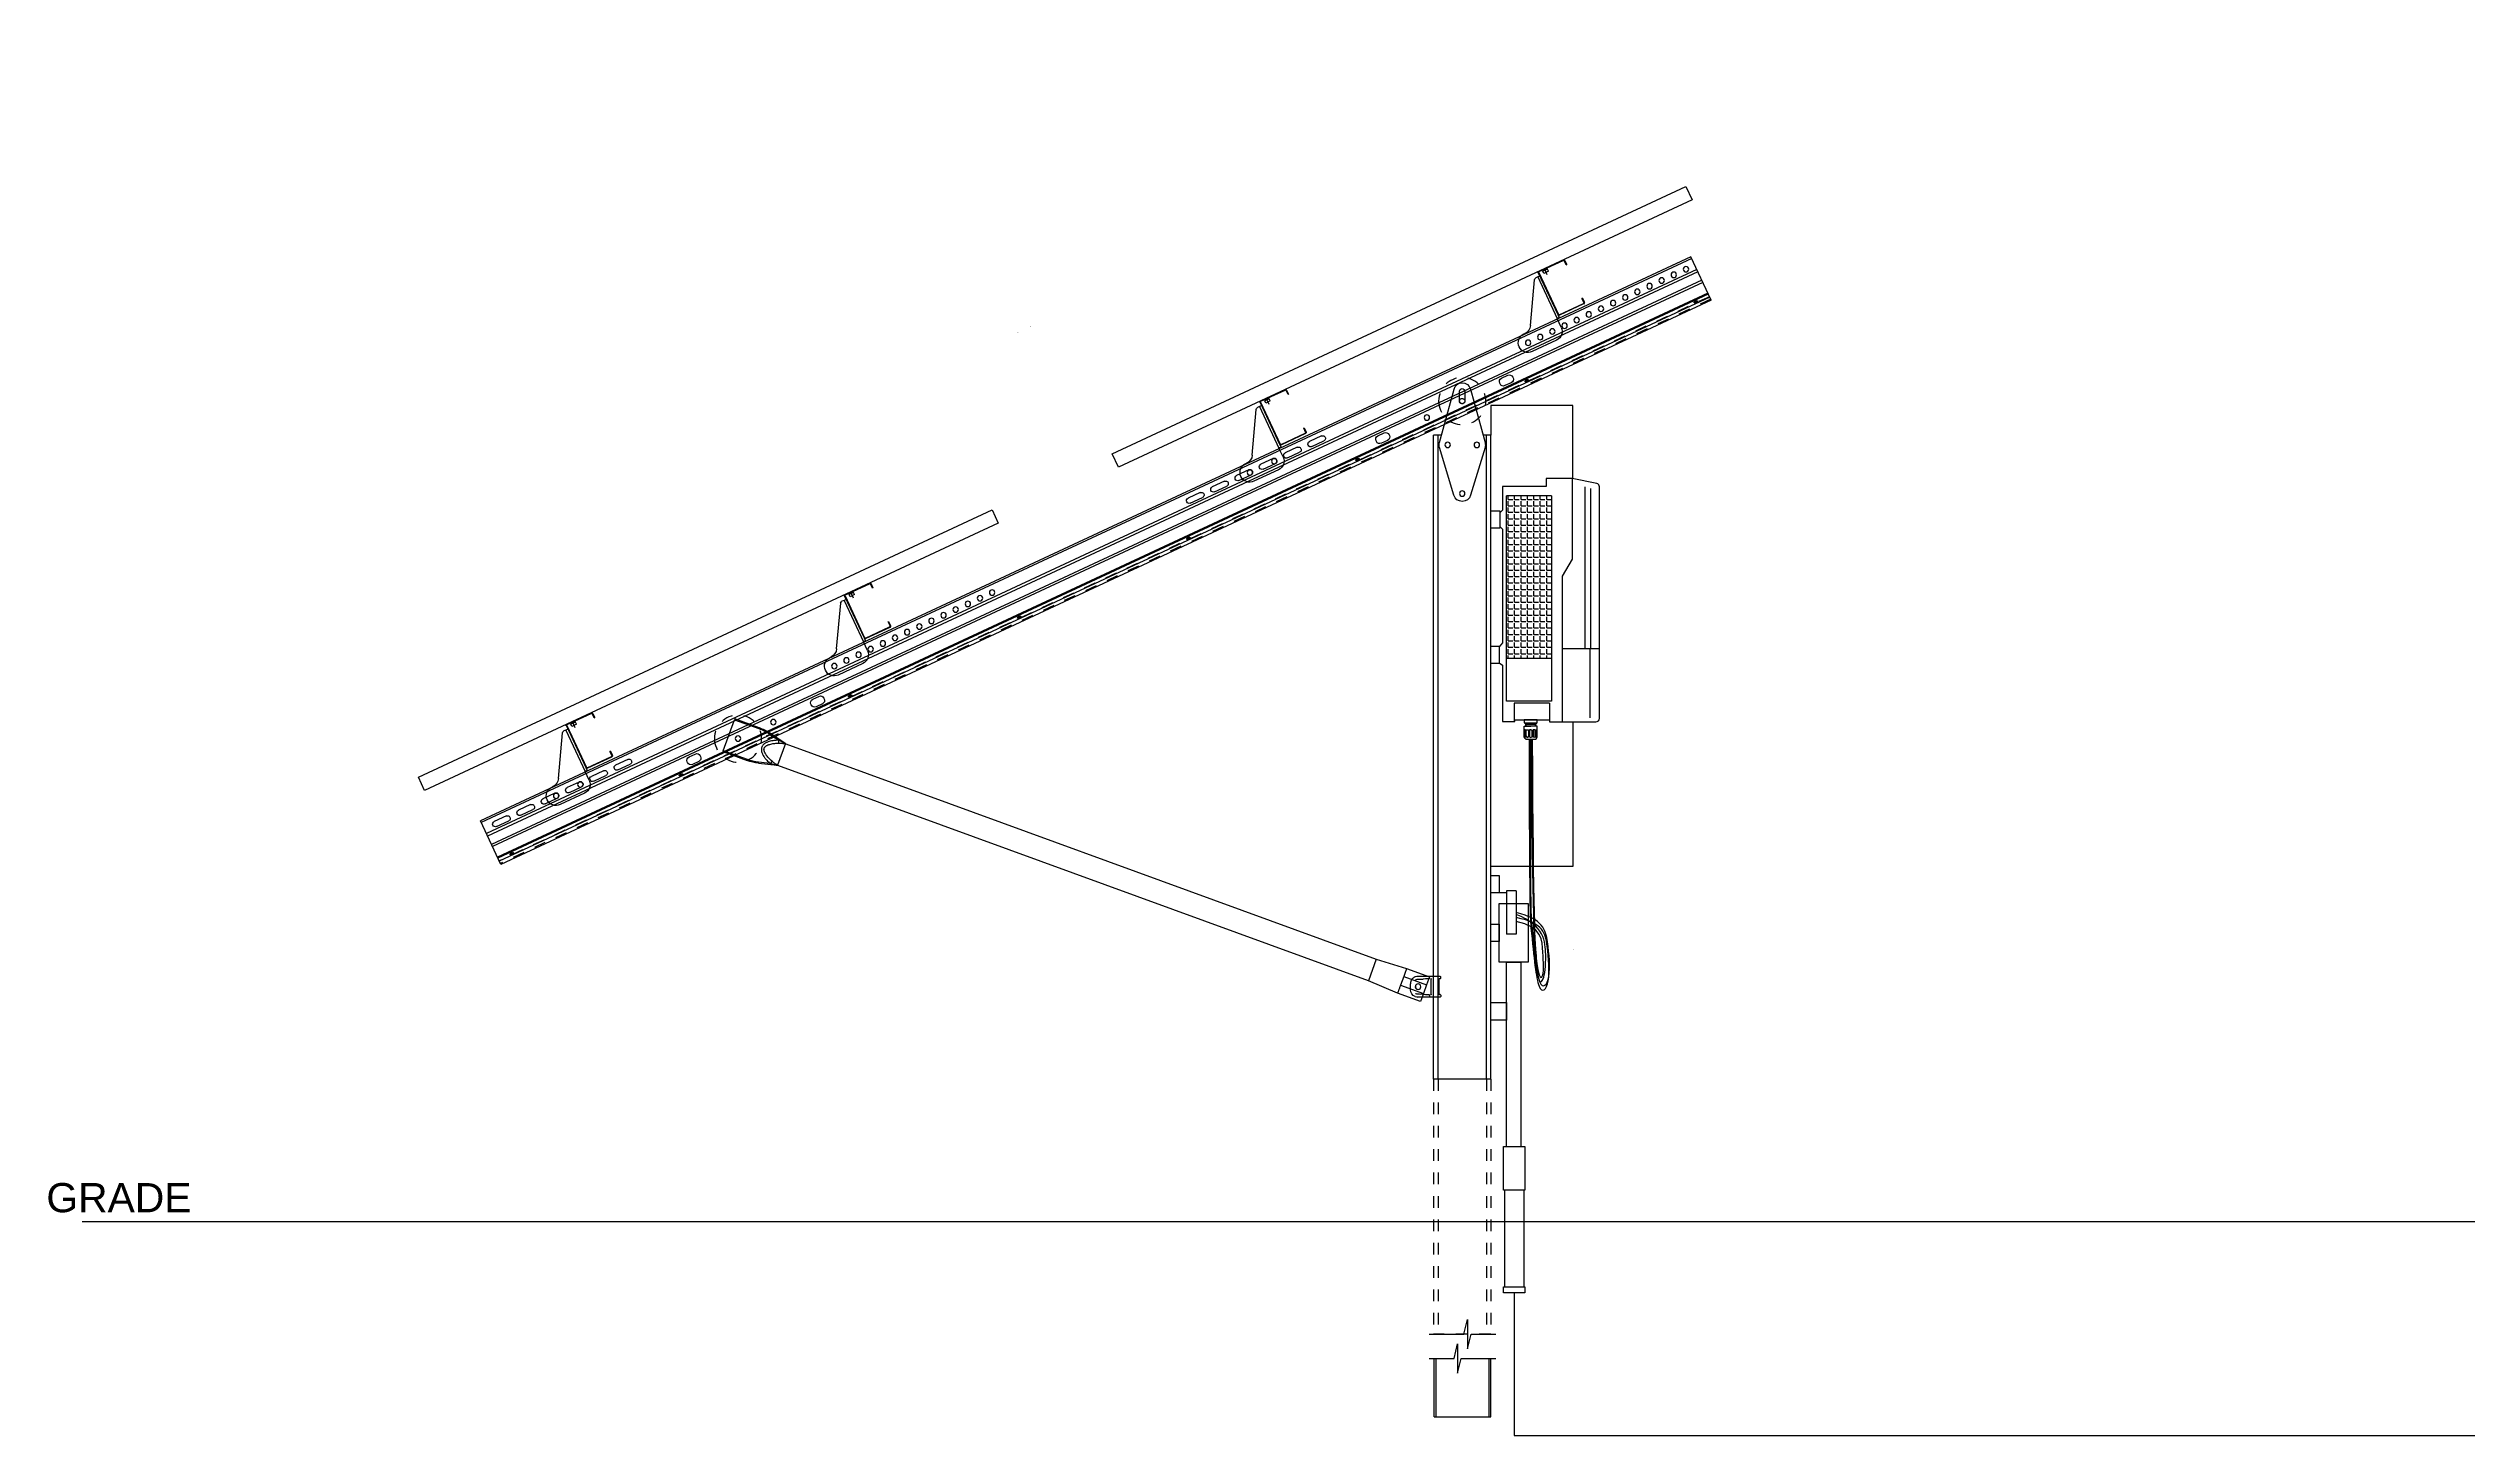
# Model space of a CAD drawing. Extents: x -272 to 283, y -5 to 246.
# Drawn here: x -272.11 to -251.42, y 234.32 to 246.19 of the extents above; entities that cross this region are included whole.
import ezdxf

# ---------------------------------------------------------------- set-up
doc = ezdxf.new("R2010")
doc.units = 0
doc.header["$MEASUREMENT"] = 0
doc.linetypes.add('HIDDEN2', pattern=[0.1875, 0.125, -0.0625])
for name, color, linetype in [('CONDUIT', 4, 'Continuous'), ('E-ANNO-NOTE', 3, 'Continuous'), ('G-ANNO-TEXT', 1, 'Continuous'), ('MODULE', 3, 'Continuous'), ('RACK', 2, 'Continuous'), ('SE-POWR-STRG-CNXN', 7, 'Continuous'), ('SL-DETL-FINE', 1, 'Continuous'), ('SL-DETL-LIGHT', 2, 'Continuous'), ('SL-DETL-MEDIUM', 4, 'Continuous'), ('WIRE', 3, 'Continuous')]:
    doc.layers.add(name, color=color, linetype=linetype)
doc.layers.add('SL-DETL-NPRT', color=173, linetype='Continuous', plot=False)
doc.styles.add('NEI-A', font='arial.ttf')
doc.dimstyles.new('NEI-A', dxfattribs={"dimtxt": 0.1, "dimasz": 0.125, "dimexe": 0.0625, "dimexo": 0.0625, "dimgap": 0.0625, "dimtad": 0, "dimtih": 1, "dimtoh": 1, "dimdec": 4, "dimzin": 3, "dimdsep": 46, "dimlunit": 4, "dimtxsty": 'NEI-A', "dimcen": 0, "dimadec": 0, "dimazin": 0, "dimtfac": 0.75, "dimtdec": 4, "dimtofl": 0, "dimtmove": 0, "dimatfit": 3, "dimfxl": 1, "dimfrac": 1, "dimtolj": 1, "dimtzin": 0, "dimarcsym": 0})

# ---------------------------------------------------------------- blocks, each defined once
blk = doc.blocks.new('*D51')
at = {"layer": 'Defpoints', "color": 0, "transparency": 16777216}
for p in [(-2.95, -3.5), (-11.39, -56.41), (-2.95, -56.41)]:
    blk.add_point(p, dxfattribs=at)
at = {"layer": 'SL-DETL-NPRT', "color": 0, "lineweight": -2, "transparency": 16777216}
for p, q in [((-3.01, -3.5), (-11.45, -3.5)), ((-11.39, -3.63), (-11.39, -29.8)), ((-11.39, -56.28), (-11.39, -30.11)), ((-3.01, -56.41), (-11.45, -56.41))]:
    blk.add_line(p, q, dxfattribs=at)
at = {"layer": 'SL-DETL-NPRT', "color": 0, "transparency": 16777216}
for points in [[(-11.41, -3.63), (-11.37, -3.63), (-11.39, -3.5)], [(-11.41, -56.28), (-11.37, -56.28), (-11.39, -56.41)]]:
    blk.add_solid(points, dxfattribs=at)
at = {"layer": 'SL-DETL-NPRT', "color": 0, "transparency": 16777216, "insert": (-11.39, -29.95), "char_height": 0.1, "attachment_point": 5, "style": 'NEI-A'}
blk.add_mtext('\\A1;Length of Steel = 4\'-4{\\H0.75x;\\S15#16;}"', dxfattribs=at)
blk = doc.blocks.new('Frame Kicker Clamp')
at = {"layer": 'SL-DETL-LIGHT'}
for p, q in [((0.97, 0.3), (0.97, 1.83)), ((1.17, 1.96), (1.17, 2.06)), ((1.17, 0.17), (1.17, 0.07)), ((2.05, 1.84), (1.8, 1.85)), ((1.8, 0.28), (2.05, 0.28))]:
    blk.add_line(p, q, dxfattribs=at)
for centre, radius, start, end in [((1.03, 1.83), 0.0619, 90.1915, 179.8951), ((1.03, 0.3), 0.0619, 180.1093, 269.8041), ((1.11, 2.06), 0.0615, 359.5428, 87.676), ((1.11, 1.96), 0.0625, 272.0295, 359.33), ((1.11, 0.16), 0.0625, 0.6719, 87.9686), ((1.11, 0.07), 0.0615, 272.3265, 0.459)]:
    blk.add_arc(centre, radius, start, end, dxfattribs=at)
for centre, major_axis, ratio, start_param, end_param in [((1.92, 1.92), (0.82, 0.004), 0.087323, 3.350562, 4.566054), ((1.92, 0.21), (0.82, -0.004), 0.087323, 1.717131, 2.932623), ((2, 1.78), (0.526, 0.007), 0.117942, 0.514187, 1.481413), ((2, 0.34), (0.526, -0.007), 0.117942, 4.801772, 5.768998)]:
    blk.add_ellipse(centre, major_axis=major_axis, ratio=ratio, start_param=start_param, end_param=end_param, dxfattribs=at)
for points, knots in [([(2.6, 1.79), (2.6, 1.79), (2.59, 1.79), (2.54, 1.8), (2.5, 1.81), (2.46, 1.82)], [0, 0, 0, 0, 0.006904, 0.121727, 1, 1, 1, 1]), ([(2.46, 0.31), (2.5, 0.32), (2.54, 0.32), (2.59, 0.33), (2.6, 0.34), (2.6, 0.34)], [0, 0, 0, 0, 0.878273, 0.993096, 1, 1, 1, 1])]:
    blk.add_open_spline(points, degree=3, knots=knots, dxfattribs=at)
at = {"layer": 'SL-DETL-MEDIUM'}
for p, q in [((0, 1.94), (0, 2.06)), ((0, 0.19), (0, 0.06)), ((0.06, 2.12), (0.09, 2.12)), ((0.06, 1.88), (0.13, 1.88)), ((0.06, 0.25), (0.13, 0.25)), ((0.09, 2.12), (0.22, 2.12)), ((0.19, 1.81), (0.19, 0.31)), ((0.62, 2.12), (0.97, 2.12)), ((1.19, 2.12), (1.27, 2.12)), ((1.27, 2.12), (1.68, 2.12)), ((1.68, 2.12), (2.35, 2.12)), ((2.47, 2.12), (2.62, 2.08)), ((2.62, 0.05), (2.47, 0.01)), ((3.11, 1.28), (3.11, 1.37)), ((3.11, 0.85), (3.11, 1.28)), ((3.11, 0.75), (3.11, 0.85)), ((0.06, 0), (0.09, 0)), ((0.09, 0), (0.22, 0)), ((0.62, 0), (0.7, 0)), ((0.7, 0), (0.75, 0)), ((0.75, 0), (0.97, 0)), ((1.19, 0), (1.68, 0)), ((1.68, 0), (1.9, 0)), ((1.9, 0), (2.35, 0))]:
    blk.add_line(p, q, dxfattribs=at)
blk.add_arc((2.36, 0.75), 0.751, 290.2254, 359.7016, dxfattribs=at)
for centre, major_axis, ratio, start_param, end_param in [((0.06, 1.94), (0, 0.0622), 0.993125, 1.570796, 3.140072), ((0.06, 0.19), (0, 0.0622), 0.993125, 0.001521, 1.570796), ((0.06, 0.06), (0, 0.062), 0.996766, 1.570796, 3.141288)]:
    blk.add_ellipse(centre, major_axis=major_axis, ratio=ratio, start_param=start_param, end_param=end_param, dxfattribs=at)
blk.add_ellipse((2.33, 1.06), major_axis=(0.287, 0), ratio=0.992627, dxfattribs=at)
for points, knots in [([(0.06, 2.12), (0.05, 2.12), (0.04, 2.12), (0.02, 2.11), (0, 2.09), (0, 2.07), (0, 2.06)], [0, 0, 0, 0, 0.249995, 0.50001, 0.749985, 1, 1, 1, 1]), ([(0.13, 1.88), (0.14, 1.87), (0.15, 1.87), (0.17, 1.86), (0.19, 1.85), (0.19, 1.83), (0.19, 1.82), (0.19, 1.81)], [0, 0, 0, 0, 0.214883, 0.42978, 0.644311, 0.859114, 1, 1, 1, 1]), ([(0.19, 0.31), (0.19, 0.3), (0.19, 0.29), (0.18, 0.27), (0.17, 0.26), (0.15, 0.25), (0.14, 0.25), (0.13, 0.25)], [0, 0, 0, 0, 0.215464, 0.43091, 0.646316, 0.860976, 1, 1, 1, 1]), ([(0.22, 2.12), (0.24, 2.12), (0.27, 2.12), (0.36, 2.12), (0.48, 2.12), (0.57, 2.12), (0.62, 2.12)], [0, 0, 0, 0, 0.25, 0.5, 0.75, 1, 1, 1, 1]), ([(0.97, 2.12), (0.98, 2.12), (1, 2.12), (1.05, 2.12), (1.11, 2.12), (1.16, 2.12), (1.19, 2.12)], [0, 0, 0, 0, 0.250002, 0.5, 0.749998, 1, 1, 1, 1]), ([(2.36, 2.12), (2.36, 2.12), (2.39, 2.12), (2.43, 2.12), (2.47, 2.12)], [0, 0, 0, 0, 0.00002, 1, 1, 1, 1]), ([(2.47, 0.01), (2.43, 0.01), (2.39, 0), (2.36, 0), (2.36, 0)], [0, 0, 0, 0, 0.99998, 1, 1, 1, 1]), ([(2.62, 2.08), (2.66, 2.06), (2.74, 2.03), (2.85, 1.95), (2.94, 1.86), (3.01, 1.75), (3.07, 1.64), (3.1, 1.52), (3.11, 1.43), (3.11, 1.38), (3.11, 1.37)], [0, 0, 0, 0, 0.139253, 0.282473, 0.423077, 0.567945, 0.705617, 0.847438, 0.979503, 1, 1, 1, 1]), ([(0.22, 0), (0.24, 0), (0.27, 0), (0.36, 0), (0.48, 0), (0.57, 0), (0.62, 0)], [0, 0, 0, 0, 0.25, 0.5, 0.75, 1, 1, 1, 1]), ([(0.97, 0), (0.98, 0), (1, 0), (1.05, 0), (1.11, 0), (1.16, 0), (1.19, 0)], [0, 0, 0, 0, 0.250001, 0.500001, 0.749999, 1, 1, 1, 1])]:
    blk.add_open_spline(points, degree=3, knots=knots, dxfattribs=at)
blk = doc.blocks.new('lgms5.0-kicker-25')
at = {"layer": 'SL-DETL-LIGHT'}
for p, q in [((1.75, 0.48), (-0.75, 0.48)), ((69.54, 1.18), (69.54, -1.18)), ((70.21, 0.99), (70.31, 1.27)), ((71.48, 1.56), (70.31, 1.27)), ((71.48, 1.56), (71.45, 1.65)), ((72.65, 1.7), (72.65, 1.79)), ((75.29, 1.7), (72.65, 1.7)), ((1.75, -0.48), (-0.75, -0.48)), ((70.21, -0.99), (70.31, -1.27)), ((70.31, -1.27), (71.48, -1.56)), ((71.45, -1.65), (71.48, -1.56)), ((72.65, -1.7), (75.29, -1.7)), ((72.65, -1.79), (72.65, -1.7))]:
    blk.add_line(p, q, dxfattribs=at)
for centre, start, end in [((72.65, -3.2), 90, 103.7965), ((72.65, 3.2), 256.2035, 270)]:
    blk.add_arc(centre, 4.9, start, end, dxfattribs=at)
for points, knots in [([(69.61, 1.2), (69.63, 1.2), (69.64, 1.2), (69.67, 1.2), (69.69, 1.21), (69.73, 1.21), (69.76, 1.22), (69.84, 1.23), (69.9, 1.23), (70.02, 1.24), (70.08, 1.25), (70.2, 1.26), (70.26, 1.26), (70.31, 1.27)], [0, 0, 0, 0, 0.0625, 0.0625, 0.125, 0.125, 0.25, 0.25, 0.5, 0.5, 0.75, 0.75, 1, 1, 1, 1]), ([(70.31, 1.27), (70.39, 1.24), (70.47, 1.21), (70.62, 1.14), (70.7, 1.11), (70.84, 1.03), (70.91, 0.99), (71.06, 0.91), (71.12, 0.86), (71.25, 0.76), (71.32, 0.7), (71.41, 0.62), (71.43, 0.59), (71.49, 0.53), (71.52, 0.49), (71.56, 0.43), (71.59, 0.39), (71.62, 0.34), (71.63, 0.32), (71.64, 0.28), (71.65, 0.26), (71.67, 0.2), (71.68, 0.16), (71.69, 0.1), (71.7, 0.08), (71.7, 0.04), (71.7, 0.02), (71.7, -0.04), (71.7, -0.09), (71.69, -0.15), (71.68, -0.17), (71.67, -0.21), (71.66, -0.23), (71.64, -0.29), (71.62, -0.32), (71.59, -0.38), (71.58, -0.4), (71.56, -0.43), (71.55, -0.45), (71.51, -0.5), (71.49, -0.53), (71.43, -0.59), (71.4, -0.62), (71.31, -0.71), (71.25, -0.76), (71.15, -0.84), (71.12, -0.86), (71.05, -0.91), (71.02, -0.93), (70.91, -0.99), (70.84, -1.04), (70.69, -1.11), (70.62, -1.15), (70.47, -1.21), (70.39, -1.24), (70.31, -1.27)], [0, 0, 0, 0, 0.0625, 0.0625, 0.125, 0.125, 0.1875, 0.1875, 0.25, 0.25, 0.3125, 0.3125, 0.34375, 0.34375, 0.375, 0.375, 0.40625, 0.40625, 0.421875, 0.421875, 0.4375, 0.4375, 0.46875, 0.46875, 0.484375, 0.484375, 0.5, 0.5, 0.53125, 0.53125, 0.546875, 0.546875, 0.5625, 0.5625, 0.59375, 0.59375, 0.609375, 0.609375, 0.625, 0.625, 0.65625, 0.65625, 0.6875, 0.6875, 0.75, 0.75, 0.78125, 0.78125, 0.8125, 0.8125, 0.875, 0.875, 0.9375, 0.9375, 1, 1, 1, 1]), ([(70.31, -1.27), (70.26, -1.26), (70.2, -1.26), (70.08, -1.25), (70.02, -1.24), (69.9, -1.23), (69.84, -1.23), (69.76, -1.22), (69.73, -1.21), (69.69, -1.21), (69.67, -1.2), (69.64, -1.2), (69.63, -1.2), (69.61, -1.2)], [0, 0, 0, 0, 0.25, 0.25, 0.5, 0.5, 0.75, 0.75, 0.875, 0.875, 0.9375, 0.9375, 1, 1, 1, 1])]:
    blk.add_open_spline(points, degree=3, knots=knots, dxfattribs=at)
at = {"layer": 'SL-DETL-MEDIUM'}
for p, q in [((1.75, 1.36), (-0.75, 1.36)), ((-0.75, 1.36), (-0.75, 0.48)), ((-0.75, 0.48), (-0.75, -0.48)), ((5, 1.18), (1.75, 1.36)), ((1.75, 1.04), (1.75, 0.48)), ((1.75, 0.48), (1.75, -0.48)), ((69.5, 1.18), (5, 1.18)), ((5, 1.18), (5, -1.18)), ((69.58, 1.19), (71.45, 1.65)), ((72.65, 1.79), (75.29, 1.79)), ((75.29, 1.79), (75.29, 1.7)), ((75.29, -1.7), (75.29, 1.7)), ((-0.75, -0.48), (-0.75, -1.36)), ((-0.75, -1.36), (1.75, -1.36)), ((1.75, -1.36), (5, -1.18)), ((5, -1.18), (69.5, -1.18)), ((71.45, -1.65), (69.58, -1.19)), ((75.29, -1.79), (72.65, -1.79)), ((75.29, -1.7), (75.29, -1.79))]:
    blk.add_line(p, q, dxfattribs=at)
for centre in [(0, 0), (74.29, 0)]:
    blk.add_circle(centre, 0.28, dxfattribs=at)
for centre, radius, start, end in [((69.5, 1.5), 0.315, 270, 283.7965), ((69.53, 1.39), 0.208, 273.1672, 293.8746), ((72.65, -3.2), 5, 90, 103.7965), ((69.5, -1.5), 0.315, 76.2035, 90), ((69.53, -1.39), 0.208, 66.1254, 86.8328), ((72.65, 3.2), 5, 256.2035, 270)]:
    blk.add_arc(centre, radius, start, end, dxfattribs=at)
for points, knots in [([(1.75, 1.35), (1.75, 1.35), (1.75, 1.36), (1.75, 1.34), (1.75, 1.3), (1.75, 1.23), (1.75, 1.14), (1.75, 1.07), (1.75, 1.04), (1.75, 1.04)], [0, 0, 0, 0, 0.047433, 0.240959, 0.427912, 0.620221, 0.807348, 0.999835, 1, 1, 1, 1]), ([(69.54, 1.18), (69.53, 1.18), (69.52, 1.18), (69.51, 1.18), (69.51, 1.18), (69.5, 1.18), (69.5, 1.18), (69.5, 1.18)], [0, 0, 0, 0, 0.5, 0.5, 0.75, 0.75, 1, 1, 1, 1]), ([(70.21, 0.99), (70.15, 1.01), (70.09, 1.03), (69.97, 1.07), (69.91, 1.09), (69.83, 1.11), (69.8, 1.12), (69.74, 1.14), (69.71, 1.15), (69.66, 1.16), (69.63, 1.16), (69.59, 1.17), (69.58, 1.17), (69.57, 1.18), (69.56, 1.18), (69.55, 1.18), (69.55, 1.18), (69.55, 1.18), (69.54, 1.18), (69.54, 1.18)], [0, 0, 0, 0, 0.25, 0.25, 0.5, 0.5, 0.625, 0.625, 0.75, 0.75, 0.875, 0.875, 0.9375, 0.9375, 0.96875, 0.96875, 0.984375, 0.984375, 1, 1, 1, 1]), ([(69.58, 1.19), (69.58, 1.19), (69.58, 1.19), (69.58, 1.19), (69.58, 1.19), (69.59, 1.19), (69.59, 1.19), (69.6, 1.19), (69.61, 1.19), (69.61, 1.2)], [0, 0, 0, 0, 0.125, 0.125, 0.25, 0.25, 0.5, 0.5, 1, 1, 1, 1]), ([(70.21, -0.99), (70.28, -0.96), (70.34, -0.94), (70.47, -0.89), (70.53, -0.86), (70.65, -0.8), (70.71, -0.77), (70.83, -0.7), (70.89, -0.66), (70.97, -0.61), (71, -0.59), (71.05, -0.55), (71.08, -0.52), (71.13, -0.48), (71.16, -0.46), (71.21, -0.41), (71.23, -0.39), (71.28, -0.34), (71.3, -0.31), (71.33, -0.27), (71.34, -0.26), (71.36, -0.23), (71.37, -0.21), (71.39, -0.18), (71.39, -0.17), (71.41, -0.14), (71.41, -0.12), (71.43, -0.07), (71.43, -0.04), (71.43, 0.02), (71.43, 0.03), (71.43, 0.07), (71.42, 0.08), (71.41, 0.12), (71.41, 0.13), (71.4, 0.16), (71.39, 0.18), (71.36, 0.23), (71.35, 0.25), (71.3, 0.31), (71.28, 0.34), (71.24, 0.39), (71.21, 0.41), (71.16, 0.46), (71.14, 0.48), (71.06, 0.54), (71, 0.58), (70.89, 0.66), (70.83, 0.7), (70.71, 0.77), (70.65, 0.8), (70.53, 0.86), (70.47, 0.89), (70.34, 0.94), (70.28, 0.96), (70.21, 0.99)], [0, 0, 0, 0, 0.0625, 0.0625, 0.125, 0.125, 0.1875, 0.1875, 0.25, 0.25, 0.28125, 0.28125, 0.3125, 0.3125, 0.34375, 0.34375, 0.375, 0.375, 0.40625, 0.40625, 0.421875, 0.421875, 0.4375, 0.4375, 0.453125, 0.453125, 0.46875, 0.46875, 0.5, 0.5, 0.515625, 0.515625, 0.53125, 0.53125, 0.546875, 0.546875, 0.5625, 0.5625, 0.59375, 0.59375, 0.625, 0.625, 0.65625, 0.65625, 0.6875, 0.6875, 0.75, 0.75, 0.8125, 0.8125, 0.875, 0.875, 0.9375, 0.9375, 1, 1, 1, 1]), ([(1.75, -0.48), (1.75, -0.54), (1.75, -0.65), (1.75, -0.82), (1.75, -0.97), (1.75, -1.1), (1.75, -1.21), (1.75, -1.3), (1.75, -1.34), (1.75, -1.36), (1.75, -1.36), (1.75, -1.36)], [0, 0, 0, 0, 0.124976, 0.249952, 0.374928, 0.499904, 0.62488, 0.749856, 0.874832, 0.999808, 1, 1, 1, 1]), ([(69.5, -1.18), (69.5, -1.18), (69.5, -1.18), (69.51, -1.18), (69.51, -1.18), (69.52, -1.18), (69.53, -1.18), (69.54, -1.18)], [0, 0, 0, 0, 0.25, 0.25, 0.5, 0.5, 1, 1, 1, 1]), ([(69.54, -1.18), (69.55, -1.18), (69.56, -1.18), (69.58, -1.17), (69.59, -1.17), (69.62, -1.17), (69.63, -1.16), (69.66, -1.16), (69.67, -1.16), (69.71, -1.15), (69.74, -1.14), (69.8, -1.12), (69.83, -1.11), (69.88, -1.1), (69.91, -1.09), (69.97, -1.07), (70, -1.06), (70.09, -1.03), (70.15, -1.01), (70.21, -0.99)], [0, 0, 0, 0, 0.0625, 0.0625, 0.125, 0.125, 0.1875, 0.1875, 0.25, 0.25, 0.375, 0.375, 0.5, 0.5, 0.625, 0.625, 0.75, 0.75, 1, 1, 1, 1]), ([(69.61, -1.2), (69.61, -1.19), (69.6, -1.19), (69.59, -1.19), (69.59, -1.19), (69.58, -1.19), (69.58, -1.19), (69.58, -1.19), (69.58, -1.19), (69.58, -1.19)], [0, 0, 0, 0, 0.5, 0.5, 0.75, 0.75, 0.875, 0.875, 1, 1, 1, 1])]:
    blk.add_open_spline(points, degree=3, knots=knots, dxfattribs=at)
blk = doc.blocks.new('purlin-bracket')
at = {"layer": 'SL-DETL-LIGHT'}
for p, q in [((-4.99, 5.77), (-4.99, 6.02)), ((-4.99, 6.02), (-4.49, 6.02)), ((-4.99, 5.77), (-4.49, 5.77)), ((-4.86, 6.02), (-4.86, 6.2)), ((-4.61, 6.02), (-4.61, 6.2)), ((-4.49, 5.77), (-4.49, 6.02))]:
    blk.add_line(p, q, dxfattribs=at)
at = {"layer": 'SL-DETL-MEDIUM'}
for p, q in [((-6.99, 6.07), (-6.99, 5.6)), ((-6.93, 5.6), (-6.99, 5.6)), ((-6.93, 5.6), (-6.93, 6.07)), ((-4.12, 6.2), (-6.85, 6.2)), ((-4.12, 6.14), (-6.85, 6.14)), ((-4.05, 6.07), (-4.05, 1.33)), ((-3.99, 6.07), (-3.99, 1.33)), ((-3.99, 5.7), (-3.76, 5.7)), ((-3.99, 5.7), (-3.76, 5.7)), ((-3.99, 5.7), (-3.76, 5.7)), ((-3.76, 5.7), (-3.76, 1)), ((-3.76, 5.7), (-3.53, 5.7)), ((-0.96, 1.5), (-3.32, 5.57)), ((-6.99, 1.8), (-6.99, 1.33)), ((-6.99, 1.8), (-6.93, 1.8)), ((-6.93, 1.33), (-6.93, 1.8)), ((-4.12, 1.26), (-6.85, 1.26)), ((-6.85, 1.2), (-4.12, 1.2)), ((-3.99, 1.33), (-3.99, 1)), ((-3.99, 1), (-3.76, 1)), ((-3.76, 0), (-3.76, 1)), ((-3.76, 0), (-3.76, 1)), ((-3.76, 0), (-3.76, 1)), ((0.01, 1), (-0.1, 1)), ((-2.76, -1), (0.01, -1)), ((-2.76, -1), (0.01, -1)), ((-2.76, -1), (0.01, -1))]:
    blk.add_line(p, q, dxfattribs=at)
for centre in [(-2.75, 0), (0, 0)]:
    blk.add_circle(centre, 0.28, dxfattribs=at)
for centre, radius, start, end in [((-6.85, 6.07), 0.134, 90, 180), ((-6.85, 6.07), 0.075, 89.987, 180.0135), ((-4.12, 6.07), 0.134, 0, 90), ((-4.12, 6.07), 0.075, 0, 90), ((-3.53, 5.45), 0.25, 30, 90), ((-6.85, 1.33), 0.134, 180, 270), ((-6.85, 1.33), 0.075, 180, 270), ((-4.12, 1.33), 0.075, 270, 0), ((-4.12, 1.33), 0.134, 270, 0), ((-0.1, 2), 1, 210, 270), ((0.01, 0), 1, 0, 90), ((-2.76, 0), 1, 180, 270), ((-2.76, 0), 1, 180, 270), ((-2.76, 0), 1, 180, 270), ((0.01, 0), 1, 270, 0)]:
    blk.add_arc(centre, radius, start, end, dxfattribs=at)
at = {"layer": 'SL-DETL-NPRT'}
blk.add_line((-4.74, 5.5), (-4.74, 6.2), dxfattribs=at)
blk = doc.blocks.new('*D112')
at = {"layer": 'Defpoints', "color": 0, "transparency": 16777216}
for p in [(38.44, 25.68), (36.81, 10.27), (38.44, 10.27)]:
    blk.add_point(p, dxfattribs=at)
at = {"layer": 'SL-DETL-NPRT', "color": 0, "lineweight": -2, "transparency": 16777216}
for p, q in [((36.81, 10.33), (36.81, 25.74)), ((36.93, 25.68), (37.21, 25.68)), ((38.31, 25.68), (38.04, 25.68)), ((38.44, 10.33), (38.44, 25.74))]:
    blk.add_line(p, q, dxfattribs=at)
at = {"layer": 'SL-DETL-NPRT', "color": 0, "transparency": 16777216}
for points in [[(36.93, 25.7), (36.93, 25.66), (36.81, 25.68)], [(38.31, 25.7), (38.31, 25.66), (38.44, 25.68)]]:
    blk.add_solid(points, dxfattribs=at)
at = {"layer": 'SL-DETL-NPRT', "color": 0, "transparency": 16777216, "insert": (37.62, 25.68), "char_height": 0.1, "attachment_point": 5, "style": 'NEI-A'}
blk.add_mtext('\\A1;GAP = 1{\\H0.75x;\\S5#8;}"', dxfattribs=at)
blk = doc.blocks.new('gland')
blk.add_line((-0.48, 1.41), (0.48, 1.41))
blk.add_lwpolyline([(-0.55, 1.41), (0.55, 1.41), (0.55, 1.67), (-0.55, 1.67)], close=True)
for points in [[(-0.55, 0.17), (-0.55, 1.1), (0, 1.1)], [(-0.44, 0.14), (-0.44, 0.8), (-0.55, 0.8)], [(-0.48, 1.41), (-0.48, 1.32), (0, 1.32)], [(-0.48, 1.41), (-0.48, 1.32), (0, 1.32)], [(0.42, 1.32), (0.47, 1.27), (-0.48, 1.24), (-0.43, 1.2), (-0.43, 1.15)], [(-0.48, 1.32), (-0.43, 1.29), (-0.43, 1.24)], [(-0.48, 1.1), (-0.48, 1.15), (0.47, 1.17), (0.42, 1.2), (0.42, 1.27)], [(-0.42, 0), (0.42, 0)], [(-0.38, 0.24), (-0.38, 0.8), (-0.2, 0.8), (-0.2, 0.22), (-0.2, 0.22)], [(0, 0.8), (-0.1, 0.8), (-0.1, 0.22), (-0.1, 0.22)], [(0.48, 1.41), (0.48, 1.32), (0, 1.32)], [(0.48, 1.41), (0.48, 1.32), (0, 1.32)], [(0.55, 0.17), (0.55, 1.1), (0, 1.1)], [(0, 0.8), (0.1, 0.8), (0.1, 0.22), (0.1, 0.22)], [(0.38, 0.24), (0.38, 0.8), (0.2, 0.8), (0.2, 0.22), (0.2, 0.22)], [(0.42, 1.17), (0.42, 1.1)], [(0.44, 0.14), (0.44, 0.8), (0.55, 0.8)]]:
    blk.add_lwpolyline(points)
for points, start_tangent, end_tangent in [([(-0.44, 0.14), (-0.55, 0.24)], (0, -1), (0, 1)), ([(-0.42, 0), (-0.55, 0.17)], (-1, 0), (0, 1)), ([(-0.38, 0.24), (-0.27, 0.13), (-0.2, 0.22)], (0, -1), (0, 1)), ([(-0.1, 0.22), (0, 0.13)], (0, -1), (1, 0)), ([(0.1, 0.22), (0, 0.13)], (0, -1), (-1, 0)), ([(0.38, 0.24), (0.27, 0.13), (0.2, 0.22)], (0, -1), (0, 1)), ([(0.42, 0), (0.55, 0.17)], (1, 0), (0, 1)), ([(0.44, 0.14), (0.55, 0.24)], (0, -1), (0, 1))]:
    blk.add_spline(points, degree=3, dxfattribs=dict(start_tangent=start_tangent, end_tangent=end_tangent))
blk = doc.blocks.new('*U50')
at = {"layer": 'SL-DETL-LIGHT', "linetype": 'HIDDEN2'}
for p, q in [((-2.95, -69.61813), (-2.95, -95.80444)), ((-2.485, -69.61813), (-2.485, -95.80444)), ((2.485, -69.61813), (2.485, -95.80444)), ((2.95, -69.61813), (2.95, -95.80444)), ((-2.95, -95.80444), (2.95, -95.80444))]:
    blk.add_line(p, q, dxfattribs=at)
at = {"layer": 'SL-DETL-MEDIUM'}
for p, q in [((-0.84417, 1.23023), (-2.34417, -4.26977)), ((-0.28, 1), (-0.28, 0)), ((0.28, 0), (0.28, 1)), ((2.34417, -4.26977), (0.8441, 1.23047)), ((-2.95, -3.5), (-2.735, -3.5)), ((-2.95, -69.61813), (-2.95, -3.5)), ((-2.735, -3.5), (-2.485, -3.5)), ((-2.485, -69.61813), (-2.485, -3.5)), ((-2.485, -3.5), (-2.13423, -3.5)), ((-2.3381, -4.75143), (-0.86482, -9.66235)), ((0.86482, -9.66235), (2.3381, -4.75143)), ((2.13423, -3.5), (2.485, -3.5)), ((2.485, -3.5), (2.735, -3.5)), ((2.485, -69.61813), (2.485, -3.5)), ((2.735, -3.5), (2.95, -3.5)), ((2.95, -69.61813), (2.95, -3.5)), ((-2.95, -69.61813), (2.95, -69.61813))]:
    blk.add_line(p, q, dxfattribs=at)
for centre in [(-1.5, -4.5), (1.5, -4.5), (0, -9.5)]:
    blk.add_circle(centre, 0.28, dxfattribs=at)
for centre, radius, start, end in [((0, 1), 0.875, 15.2551192, 164.7448797), ((0, 1), 0.28, 0, 180), ((0, 0), 0.28, 180, 0), ((-1.5, -4.5), 0.875, 164.7448813, 196.6992442), ((1.5, -4.5), 0.875, 343.3007558, 15.2551187), ((0, -9.4029), 0.9029, 196.6992442, 343.3007558)]:
    blk.add_arc(centre, radius, start, end, dxfattribs=at)
at = {"rotation": 20.05204526186527}
blk.add_blockref('lgms5.0-kicker-25', (4.52934, -60.12724), dxfattribs=at)
blk.add_blockref('Frame Kicker Clamp', (2.2031, -61.18974))
at = {"layer": 'SL-DETL-NPRT'}
dim = blk.add_linear_dim(base=(-11.38683, -56.4075), p1=(-2.95, -3.5), p2=(-2.95, -56.4075), angle=90, text='Length of Steel = <>', dimstyle='NEI-A', dxfattribs=at)
dim.commit()
dim.dimension.update_dxf_attribs({"geometry": '*D51', "text_midpoint": (-11.38683, -29.95375)})
blk = doc.blocks.new('*U52')
at = {"layer": 'SL-DETL-FINE', "linetype": 'HIDDEN2'}
for p, q in [((-27.53, -1.01195), (109.53, -1.01195)), ((-27.53, -1.30937), (109.53, -1.30937))]:
    blk.add_line(p, q, dxfattribs=at)
at = {"layer": 'SL-DETL-LIGHT'}
for p, q in [((-27.53, 3.31848), (109.53, 3.31848)), ((14.595, 2.84848), (15.97, 2.84848)), ((17.345, 2.84848), (18.72, 2.84848)), ((20.095, 2.84848), (21.47, 2.84848)), ((22.845, 2.84848), (24.22, 2.84848)), ((25.595, 2.84848), (26.97, 2.84848)), ((28.345, 2.84848), (29.72, 2.84848)), ((93.155, 2.84848), (94.53, 2.84848)), ((95.905, 2.84848), (97.28, 2.84848)), ((98.655, 2.84848), (100.03, 2.84848)), ((101.405, 2.84848), (102.78, 2.84848)), ((104.155, 2.84848), (105.53, 2.84848)), ((106.905, 2.84848), (108.28, 2.84848)), ((-27.53, 2.08208), (109.53, 2.08208)), ((-27.53, 1.78962), (109.53, 1.78962)), ((-27.53, 0.85313), (-1.06445, 0.85313)), ((-27.53, 0.60925), (-1.08688, 0.60925)), ((-5.73325, 0.04187), (-5.73325, -0.04187)), ((-4.64563, 0.42075), (-5.35437, 0.42075)), ((-4.26675, -0.04187), (-4.26675, 0.04187)), ((-1.08688, 0.60925), (109.53, 0.60925)), ((-1.06445, 0.85313), (109.53, 0.85313)), ((8.26675, 0.04187), (8.26675, -0.04187)), ((9.35437, 0.42075), (8.64563, 0.42075)), ((9.73325, -0.04187), (9.73325, 0.04187)), ((15.97, 2.28848), (14.595, 2.28848)), ((18.72, 2.28848), (17.345, 2.28848)), ((21.47, 2.28848), (20.095, 2.28848)), ((24.22, 2.28848), (22.845, 2.28848)), ((26.97, 2.28848), (25.595, 2.28848)), ((29.72, 2.28848), (28.345, 2.28848)), ((72.26675, 0.04187), (72.26675, -0.04187)), ((73.35437, 0.42075), (72.64563, 0.42075)), ((73.73325, -0.04187), (73.73326, 0.04187)), ((86.26674, 0.04187), (86.26674, -0.04187)), ((87.35436, 0.42075), (86.64563, 0.42075)), ((87.73326, -0.04187), (87.73326, 0.04187)), ((94.53, 2.28848), (93.155, 2.28848)), ((97.28, 2.28848), (95.905, 2.28848)), ((100.03, 2.28848), (98.655, 2.28848)), ((102.78, 2.28848), (101.405, 2.28848)), ((105.53, 2.28848), (104.155, 2.28848)), ((108.28, 2.28848), (106.905, 2.28848)), ((-27.53, -0.7175), (109.53, -0.7175)), ((-5.35437, -0.42075), (-4.64563, -0.42075)), ((8.64563, -0.42075), (9.35437, -0.42075)), ((72.64563, -0.42075), (73.35437, -0.42075)), ((86.64564, -0.42075), (87.35437, -0.42075))]:
    blk.add_line(p, q, dxfattribs=at)
for points in [[(-30.12055, 8.76848), (34.83945, 8.76848), (34.83945, 10.26848), (-30.12055, 10.26848)], [(48.43945, 8.76864), (113.39945, 8.76864), (113.39945, 10.26864), (48.43945, 10.26864)]]:
    blk.add_lwpolyline(points, close=True, dxfattribs=at)
at = {"layer": 'SL-DETL-LIGHT', "flags": 128}
for points in [[(-26.03, -0.814), (-26.08207, -0.81758), (-26.13028, -0.82805), (-26.17105, -0.84463), (-26.20136, -0.8661), (-26.21896, -0.89087), (-26.22255, -0.91709), (-26.21186, -0.94282), (-26.18767, -0.96615), (-26.1518, -0.98536), (-26.10689, -0.99901), (-26.05628, -1.0061), (-26.00372, -1.0061), (-25.95311, -0.99901), (-25.9082, -0.98536), (-25.87232, -0.96615), (-25.84814, -0.94282), (-25.83745, -0.91709), (-25.84104, -0.89087), (-25.85864, -0.8661), (-25.88895, -0.84463), (-25.92972, -0.82805), (-25.97793, -0.81758), (-26.03, -0.814)], [(-6.87857, -0.814), (-6.93064, -0.81758), (-6.97885, -0.82805), (-7.01962, -0.84463), (-7.04993, -0.8661), (-7.06753, -0.89087), (-7.07112, -0.91709), (-7.06043, -0.94282), (-7.03625, -0.96615), (-7.00037, -0.98536), (-6.95546, -0.99901), (-6.90485, -1.0061), (-6.85229, -1.0061), (-6.80168, -0.99901), (-6.75677, -0.98536), (-6.7209, -0.96615), (-6.69672, -0.94282), (-6.68602, -0.91709), (-6.68961, -0.89087), (-6.70721, -0.8661), (-6.73752, -0.84463), (-6.77829, -0.82805), (-6.8265, -0.81758), (-6.87857, -0.814)], [(12.27286, -0.814), (12.22079, -0.81758), (12.17258, -0.82805), (12.13181, -0.84463), (12.1015, -0.8661), (12.08389, -0.89087), (12.08031, -0.91709), (12.091, -0.94282), (12.11518, -0.96615), (12.15106, -0.98536), (12.19597, -0.99901), (12.24658, -1.0061), (12.29914, -1.0061), (12.34975, -0.99901), (12.39466, -0.98536), (12.43053, -0.96615), (12.45471, -0.94282), (12.46541, -0.91709), (12.46182, -0.89087), (12.44422, -0.8661), (12.41391, -0.84463), (12.37314, -0.82805), (12.32493, -0.81758), (12.27286, -0.814)], [(31.42428, -0.814), (31.37221, -0.81758), (31.32401, -0.82805), (31.28323, -0.84463), (31.25292, -0.8661), (31.23532, -0.89087), (31.23174, -0.91709), (31.24243, -0.94282), (31.26661, -0.96615), (31.30249, -0.98536), (31.34739, -0.99901), (31.39801, -1.0061), (31.45057, -1.0061), (31.50118, -0.99901), (31.54609, -0.98536), (31.58196, -0.96615), (31.60614, -0.94282), (31.61684, -0.91709), (31.61325, -0.89087), (31.59565, -0.8661), (31.56534, -0.84463), (31.52457, -0.82805), (31.47636, -0.81758), (31.42428, -0.814)], [(50.57571, -1.007), (50.62779, -1.00342), (50.676, -0.99295), (50.71677, -0.97637), (50.74708, -0.9549), (50.76468, -0.93013), (50.76826, -0.90392), (50.75757, -0.87818), (50.73339, -0.85485), (50.69752, -0.83564), (50.65261, -0.82199), (50.60199, -0.8149), (50.54943, -0.8149), (50.49882, -0.82199), (50.45391, -0.83565), (50.41804, -0.85485), (50.39386, -0.87819), (50.38317, -0.90392), (50.38675, -0.93013), (50.40435, -0.9549), (50.43466, -0.97637), (50.47544, -0.99295), (50.52364, -1.00342), (50.57571, -1.007)], [(69.72714, -1.007), (69.77921, -1.00342), (69.82742, -0.99295), (69.86819, -0.97637), (69.89851, -0.9549), (69.9161, -0.93013), (69.91969, -0.90392), (69.909, -0.87818), (69.88482, -0.85485), (69.84894, -0.83565), (69.80403, -0.82199), (69.75342, -0.8149), (69.70086, -0.8149), (69.65025, -0.82199), (69.60534, -0.83564), (69.56947, -0.85485), (69.54529, -0.87818), (69.53459, -0.90392), (69.53818, -0.93013), (69.55578, -0.9549), (69.58609, -0.97637), (69.62686, -0.99295), (69.67507, -1.00342), (69.72714, -1.007)], [(88.87857, -1.007), (88.93064, -1.00342), (88.97885, -0.99295), (89.01962, -0.97637), (89.04994, -0.9549), (89.06753, -0.93014), (89.07112, -0.90391), (89.06043, -0.87818), (89.03625, -0.85485), (89.00037, -0.83565), (88.95546, -0.82199), (88.90485, -0.8149), (88.85229, -0.8149), (88.80168, -0.82199), (88.75677, -0.83564), (88.7209, -0.85485), (88.69671, -0.87819), (88.68602, -0.90392), (88.68961, -0.93013), (88.70721, -0.9549), (88.73752, -0.97637), (88.77829, -0.99295), (88.8265, -1.00342), (88.87857, -1.007)], [(108.03, -1.007), (108.08207, -1.00342), (108.13028, -0.99295), (108.17105, -0.97637), (108.20137, -0.9549), (108.21896, -0.93013), (108.22255, -0.90391), (108.21186, -0.87818), (108.18767, -0.85485), (108.1518, -0.83564), (108.10689, -0.82199), (108.05628, -0.8149), (108.00372, -0.8149), (107.95311, -0.82199), (107.9082, -0.83564), (107.87233, -0.85485), (107.84814, -0.87819), (107.83745, -0.90392), (107.84103, -0.93014), (107.85864, -0.9549), (107.88895, -0.97637), (107.92972, -0.99295), (107.97793, -1.00342), (108.03, -1.007)]]:
    blk.add_lwpolyline(points, dxfattribs=at)
at = {"layer": 'SL-DETL-LIGHT'}
for centre in [(-26.53, 2.56848), (-25.155, 2.56848), (-23.78, 2.56848), (-22.405, 2.56848), (-21.03, 2.56848), (-19.655, 2.56848), (-18.28, 2.56848), (-16.905, 2.56848), (-15.53, 2.56848), (-14.155, 2.56848), (-12.78, 2.56848), (-11.405, 2.56848), (-10.03, 2.56848), (-8.655, 2.56848), (52.03, 2.56848), (53.405, 2.56848), (54.78, 2.56848), (56.155, 2.56848), (57.53, 2.56848), (58.905, 2.56848), (60.28, 2.56848), (61.655, 2.56848), (63.03, 2.56848), (64.405, 2.56848), (65.78, 2.56848), (67.155, 2.56848), (68.53, 2.56848), (69.905, 2.56848), (4, 0), (78, 0), (82, 0)]:
    blk.add_circle(centre, 0.28, dxfattribs=at)
for centre, radius, start, end in [((14.595, 2.56848), 0.28, 90, 270), ((15.97, 2.56848), 0.28, 270, 90), ((17.345, 2.56848), 0.28, 90, 270), ((18.72, 2.56848), 0.28, 270, 90), ((20.095, 2.56848), 0.28, 90, 270), ((21.47, 2.56848), 0.28, 270, 90), ((22.845, 2.56848), 0.28, 90, 270), ((24.22, 2.56848), 0.28, 270, 90), ((25.595, 2.56848), 0.28, 90, 270), ((26.97, 2.56848), 0.28, 270, 90), ((28.345, 2.56848), 0.28, 90, 270), ((29.72, 2.56848), 0.28, 270, 90), ((93.155, 2.56848), 0.28, 90, 270), ((94.53, 2.56848), 0.28, 270, 90), ((95.905, 2.56848), 0.28, 90, 270), ((97.28, 2.56848), 0.28, 270, 90), ((98.655, 2.56848), 0.28, 90, 270), ((100.03, 2.56848), 0.28, 270, 90), ((101.405, 2.56848), 0.28, 90, 270), ((102.78, 2.56848), 0.28, 270, 90), ((104.155, 2.56848), 0.28, 90, 270), ((105.53, 2.56848), 0.28, 270, 90), ((106.905, 2.56848), 0.28, 90, 270), ((108.28, 2.56848), 0.28, 270, 90), ((0, 0), 0.28, 10, 190), ((0, 0), 0.28, 190, 10), ((-26.05531, -1.09673), 0.2195, 83.3788134, 135.4885142), ((-26.00834, -1.10706), 0.22939, 45.7134156, 95.418684), ((-6.90388, -1.09673), 0.2195, 83.3787554, 135.4883426), ((-6.85691, -1.10706), 0.2294, 45.7142287, 95.4187081), ((12.24755, -1.09673), 0.2195, 83.3787117, 135.4884077), ((12.29452, -1.10706), 0.2294, 45.7143674, 95.4186073), ((31.39898, -1.09673), 0.2195, 83.378972, 135.4882402), ((31.44595, -1.10705), 0.22939, 45.7130621, 95.4198747), ((50.57571, -1.14638), 0.27293, 48.2220805, 131.7781936), ((69.72714, -1.14636), 0.27292, 48.2205163, 131.779501), ((88.87857, -1.14636), 0.27292, 48.2204717, 131.7795457), ((108.03, -1.14636), 0.27292, 48.2204717, 131.7795457)]:
    blk.add_arc(centre, radius, start, end, dxfattribs=at)
for centre, major_axis, start_param, end_param in [((-5.22807, -0.08443), (-0.39938, 0.39938), -0.659058036, 0.659058036), ((-4.77193, -0.08443), (0.39938, 0.39938), -0.659058036, 0.659058036), ((8.77193, -0.08443), (-0.39938, 0.39938), -0.659058036, 0.659058036), ((9.22807, -0.08443), (0.39938, 0.39938), -0.659058036, 0.659058036), ((72.77193, -0.08443), (-0.39938, 0.39938), -0.659058036, 0.659058036), ((73.22807, -0.08443), (0.39938, 0.39938), -0.659058036, 0.659058036), ((86.77193, -0.08443), (-0.39938, 0.39938), -0.659058036, 0.659058036), ((87.22807, -0.08443), (0.39938, 0.39938), -0.659058036, 0.659058036), ((-5.22807, 0.08443), (0.39938, 0.39938), 2.482534618, 3.800650689), ((-4.77193, 0.08443), (-0.39938, 0.39938), 2.482534618, 3.800650689), ((8.77193, 0.08443), (0.39938, 0.39938), 2.482534618, 3.800650689), ((9.22807, 0.08443), (-0.39938, 0.39938), 2.482534618, 3.800650689), ((72.77193, 0.08443), (0.39938, 0.39938), 2.482534618, 3.800650689), ((73.22807, 0.08443), (-0.39938, 0.39938), 2.482534618, 3.800650689), ((86.77193, 0.08443), (0.39938, 0.39938), 2.482534618, 3.800650689), ((87.22807, 0.08443), (-0.39938, 0.39938), 2.482534618, 3.800650689)]:
    blk.add_ellipse(centre, major_axis=major_axis, ratio=0.774596669, start_param=start_param, end_param=end_param, dxfattribs=at)
at = {"layer": 'SL-DETL-MEDIUM'}
for p, q in [((-27.53, 3.51818), (109.53, 3.51818)), ((-27.53, -1.40922), (-27.53, 3.51818)), ((109.53, -1.40922), (109.53, 3.51818)), ((-27.53, -0.60925), (109.53, -0.60925)), ((-27.53, -1.40922), (109.53, -1.40922))]:
    blk.add_line(p, q, dxfattribs=at)
at = {"layer": 'SL-DETL-NPRT', "linetype": 'Continuous'}
blk.add_line((-27.53, -1.0493), (109.53, -1.0493), dxfattribs=at)
at = {"layer": 'SL-DETL-NPRT', "linetype": 'HIDDEN2'}
for centre in [(0, 0), (82, 0)]:
    blk.add_circle(centre, 2.41814, dxfattribs=at)
for p in [(-8.655, 2.56848), (22.845, 2.56887), (69.905, 2.56848), (101.405, 2.56848)]:
    blk.add_blockref('purlin-bracket', p)
at = {"layer": 'SL-DETL-NPRT'}
dim = blk.add_linear_dim(base=(38.43945, 25.677), p1=(36.80945, 10.26848), p2=(38.43945, 10.26864), text='GAP = <>', dimstyle='NEI-A', dxfattribs=at)
dim.commit()
dim.dimension.update_dxf_attribs({"geometry": '*D112', "text_midpoint": (37.62445, 25.677), "dimtype": 160})

msp = doc.modelspace()

# ---------------------------------------------------------------- hatches: boundary and pattern name
at = {"layer": 'MODULE'}
h = msp.add_hatch(dxfattribs=at)
h.set_pattern_fill('ANGLE', color=256, scale=0.2)
h.set_pattern_definition([(0, (-337.834866, 112.861404), (0, 0.055), [0.04, -0.015]), (90, (-337.834866, 112.861404), (-0.055, 3e-18), [0.04, -0.015])])
h.paths.add_polyline_path([(-259.254, 242.363), (-259.63897, 242.363), (-259.63897, 240.97297), (-259.254, 240.97297)])

# ---------------------------------------------------------------- linework, layer by layer
at = {"layer": 'CONDUIT'}
msp.add_line((-259.5563, 238.61157), (-259.63963, 238.61157), dxfattribs=at)
for points in [[(-259.63963, 238.96573), (-259.70253, 238.96573)], [(-259.5563, 238.98239), (-259.63963, 238.98239)], [(-259.63963, 238.98239), (-259.63963, 238.61157)], [(-259.5563, 238.98239), (-259.5563, 238.61157)], [(-259.64003, 236.79424), (-259.64003, 238.37324), (-259.51503, 238.37324), (-259.51503, 236.79424)]]:
    msp.add_lwpolyline(points, dxfattribs=at)
for points in [[(-259.66453, 236.79424), (-259.48119, 236.79424), (-259.48119, 236.42006), (-259.66453, 236.42006)], [(-259.66453, 235.59532), (-259.48119, 235.59532), (-259.48119, 235.54293), (-259.66453, 235.54293)]]:
    msp.add_lwpolyline(points, close=True, dxfattribs=at)
at = {"layer": 'CONDUIT', "flags": 128}
for points in [[(-259.65619, 236.42006), (-259.65619, 235.59532)], [(-259.48953, 236.42006), (-259.48953, 235.59532)], [(-259.57286, 235.54293), (-259.57286, 234.32119)], [(-259.57286, 234.32119), (-134.06085, 234.32119)]]:
    msp.add_lwpolyline(points, dxfattribs=at)
at = {"layer": 'E-ANNO-NOTE'}
msp.add_line((-271.81864, 236.15452), (-144.48363, 236.15452), dxfattribs=at)
at = {"layer": 'MODULE'}
for p, q in [((-259.0719, 243.13395), (-259.77164, 243.13395)), ((-259.77164, 243.13395), (-259.77164, 242.8812)), ((-259.0719, 242.50903), (-259.0719, 243.13395)), ((-259.0719, 240.42832), (-259.0719, 239.19053)), ((-259.0719, 239.19053), (-259.77164, 239.19053))]:
    msp.add_line(p, q, dxfattribs=at)
at = {"layer": 'MODULE', "flags": 128}
msp.add_lwpolyline([(-259.27001, 240.58771), (-259.27001, 240.42832), (-258.87379, 240.42832, 0.41421356), (-258.84379, 240.45832), (-258.84379, 242.43769, 0.35603178), (-258.86775, 242.46708), (-259.07674, 242.51002), (-259.30008, 242.51002), (-259.30008, 242.44143), (-259.67411, 242.44143), (-259.67411, 242.23837), (-259.69698, 242.2155), (-259.69698, 242.09985), (-259.67411, 242.07699), (-259.67411, 241.10359), (-259.70253, 241.06997), (-259.70253, 240.93414), (-259.67411, 240.91263), (-259.67411, 240.43185), (-259.56808, 240.43185), (-259.56808, 240.44665), (-259.27001, 240.44665)], format="xyb", dxfattribs=at)
for points in [[(-259.07674, 242.51002), (-259.07674, 241.8211), (-259.1635, 241.67368), (-259.1635, 240.42832)], [(-259.254, 242.363), (-259.254, 240.60574), (-259.63897, 240.60574), (-259.63897, 242.363)], [(-258.96574, 241.05411), (-258.96574, 242.43933)], [(-258.92136, 242.42548), (-258.92136, 241.05411)], [(-258.84379, 241.05411), (-259.1635, 241.05411)], [(-258.92746, 241.05411), (-258.92746, 240.46161)], [(-259.27001, 240.58771), (-259.5719, 240.58771), (-259.5719, 240.43185)]]:
    msp.add_lwpolyline(points, dxfattribs=at)
at = {"layer": 'MODULE'}
for points in [[(-259.254, 242.363), (-259.63897, 242.363)], [(-259.63897, 240.97297), (-259.254, 240.97297)]]:
    msp.add_lwpolyline(points, dxfattribs=at)
msp.add_lwpolyline([(-259.45253, 238.37324), (-259.70253, 238.37324), (-259.70253, 238.87324), (-259.45253, 238.87324)], close=True, dxfattribs=at)
at = {"layer": 'RACK'}
for p, q in [((-260.00447, 235.18994), (-259.97322, 235.31493)), ((-259.97322, 235.31493), (-259.97322, 235.06494)), ((-260.29945, 235.18994), (-260.00447, 235.18994)), ((-260.0878, 234.98161), (-260.05655, 235.10661)), ((-260.05655, 235.10661), (-260.05655, 234.85662)), ((-259.97322, 235.06494), (-259.94197, 235.18994)), ((-259.94197, 235.18994), (-259.73031, 235.18994)), ((-260.29945, 234.98161), (-260.0878, 234.98161)), ((-260.25779, 234.48163), (-260.25779, 234.98161)), ((-260.24162, 234.48163), (-260.24162, 234.98161)), ((-260.05655, 234.85662), (-260.0253, 234.98161)), ((-260.0253, 234.98161), (-259.73031, 234.98161)), ((-259.78814, 234.48163), (-259.78814, 234.98161)), ((-259.77198, 234.48163), (-259.77198, 234.98161)), ((-260.25779, 234.48163), (-259.77198, 234.48163))]:
    msp.add_line(p, q, dxfattribs=at)
at = {"layer": 'WIRE'}
for points in [[(-259.69698, 242.08446), (-259.77164, 242.08446), (-259.77164, 242.23288), (-259.69698, 242.23288)], [(-259.70253, 240.92785), (-259.77164, 240.92785), (-259.77164, 241.07627), (-259.70253, 241.07627)], [(-259.70253, 238.96573), (-259.77164, 238.96573), (-259.77164, 239.11415), (-259.70253, 239.11415)], [(-259.70253, 238.54903), (-259.77164, 238.54903), (-259.77164, 238.69745), (-259.70253, 238.69745)], [(-259.64003, 237.8773), (-259.77164, 237.8773), (-259.77164, 238.02572), (-259.64003, 238.02572)]]:
    msp.add_lwpolyline(points, close=True, dxfattribs=at)
for points, knots in [([(-259.44512, 240.28182), (-259.44398, 238.81395), (-259.40813, 238.44884), (-259.37069, 238.06576), (-259.2581, 238.17141), (-259.28837, 238.5223), (-259.3196, 238.70624), (-259.5563, 238.75371)], [0.72968841, 0.72968841, 0.72968841, 0.72968841, 1, 2, 3, 4, 5, 5, 5, 5]), ([(-259.43407, 240.28043), (-259.43668, 238.82629), (-259.40261, 238.47921), (-259.36591, 238.1037), (-259.25332, 238.20935), (-259.28359, 238.56024), (-259.32399, 238.73827), (-259.5563, 238.79698)], [0.77454756, 0.77454756, 0.77454756, 0.77454756, 1, 2, 3, 4, 5, 5, 5, 5]), ([(-259.42961, 240.27986), (-259.41596, 238.70516), (-259.38255, 238.16157), (-259.31846, 238.20484), (-259.29448, 238.39507), (-259.3159, 238.69273), (-259.5563, 238.77855)], [1.34817116, 1.34817116, 1.34817116, 1.34817116, 2, 3, 4, 5, 5, 5, 5]), ([(-259.41958, 240.2786), (-259.40934, 238.7137), (-259.37668, 238.20025), (-259.31368, 238.24278), (-259.32885, 238.42401), (-259.33529, 238.6811), (-259.5563, 238.71914)], [1.39349536, 1.39349536, 1.39349536, 1.39349536, 2, 3, 4, 5, 5, 5, 5])]:
    msp.add_open_spline(points, degree=3, knots=knots, dxfattribs=at)

# ---------------------------------------------------------------- block references
at = {"xscale": -0.08333333333333331, "yscale": 0.08333333333333331, "zscale": 0.08333333333333331, "rotation": 24.99999999999999}
msp.add_blockref('*U52', (-260.01747, 243.17287), dxfattribs=at)
at = {"xscale": -0.08333333333333333, "yscale": 0.08333333333333333, "zscale": 0.08333333333333333}
msp.add_blockref('*U50', (-260.01747, 243.17287), dxfattribs=at)
at = {"layer": 'SE-POWR-STRG-CNXN', "xscale": 0.09915402604520243, "yscale": 0.09915402604520243, "zscale": 0.09915402604520243}
msp.add_blockref('gland', (-259.43196, 240.28106), dxfattribs=at)

# ---------------------------------------------------------------- texts
at = {"layer": 'G-ANNO-TEXT', "insert": (-270.88427, 236.22878), "char_height": 0.24999, "attachment_point": 9, "style": 'NEI-A'}
msp.add_mtext('\\A1;GRADE', dxfattribs=at)

doc.saveas('drawing.dxf')
